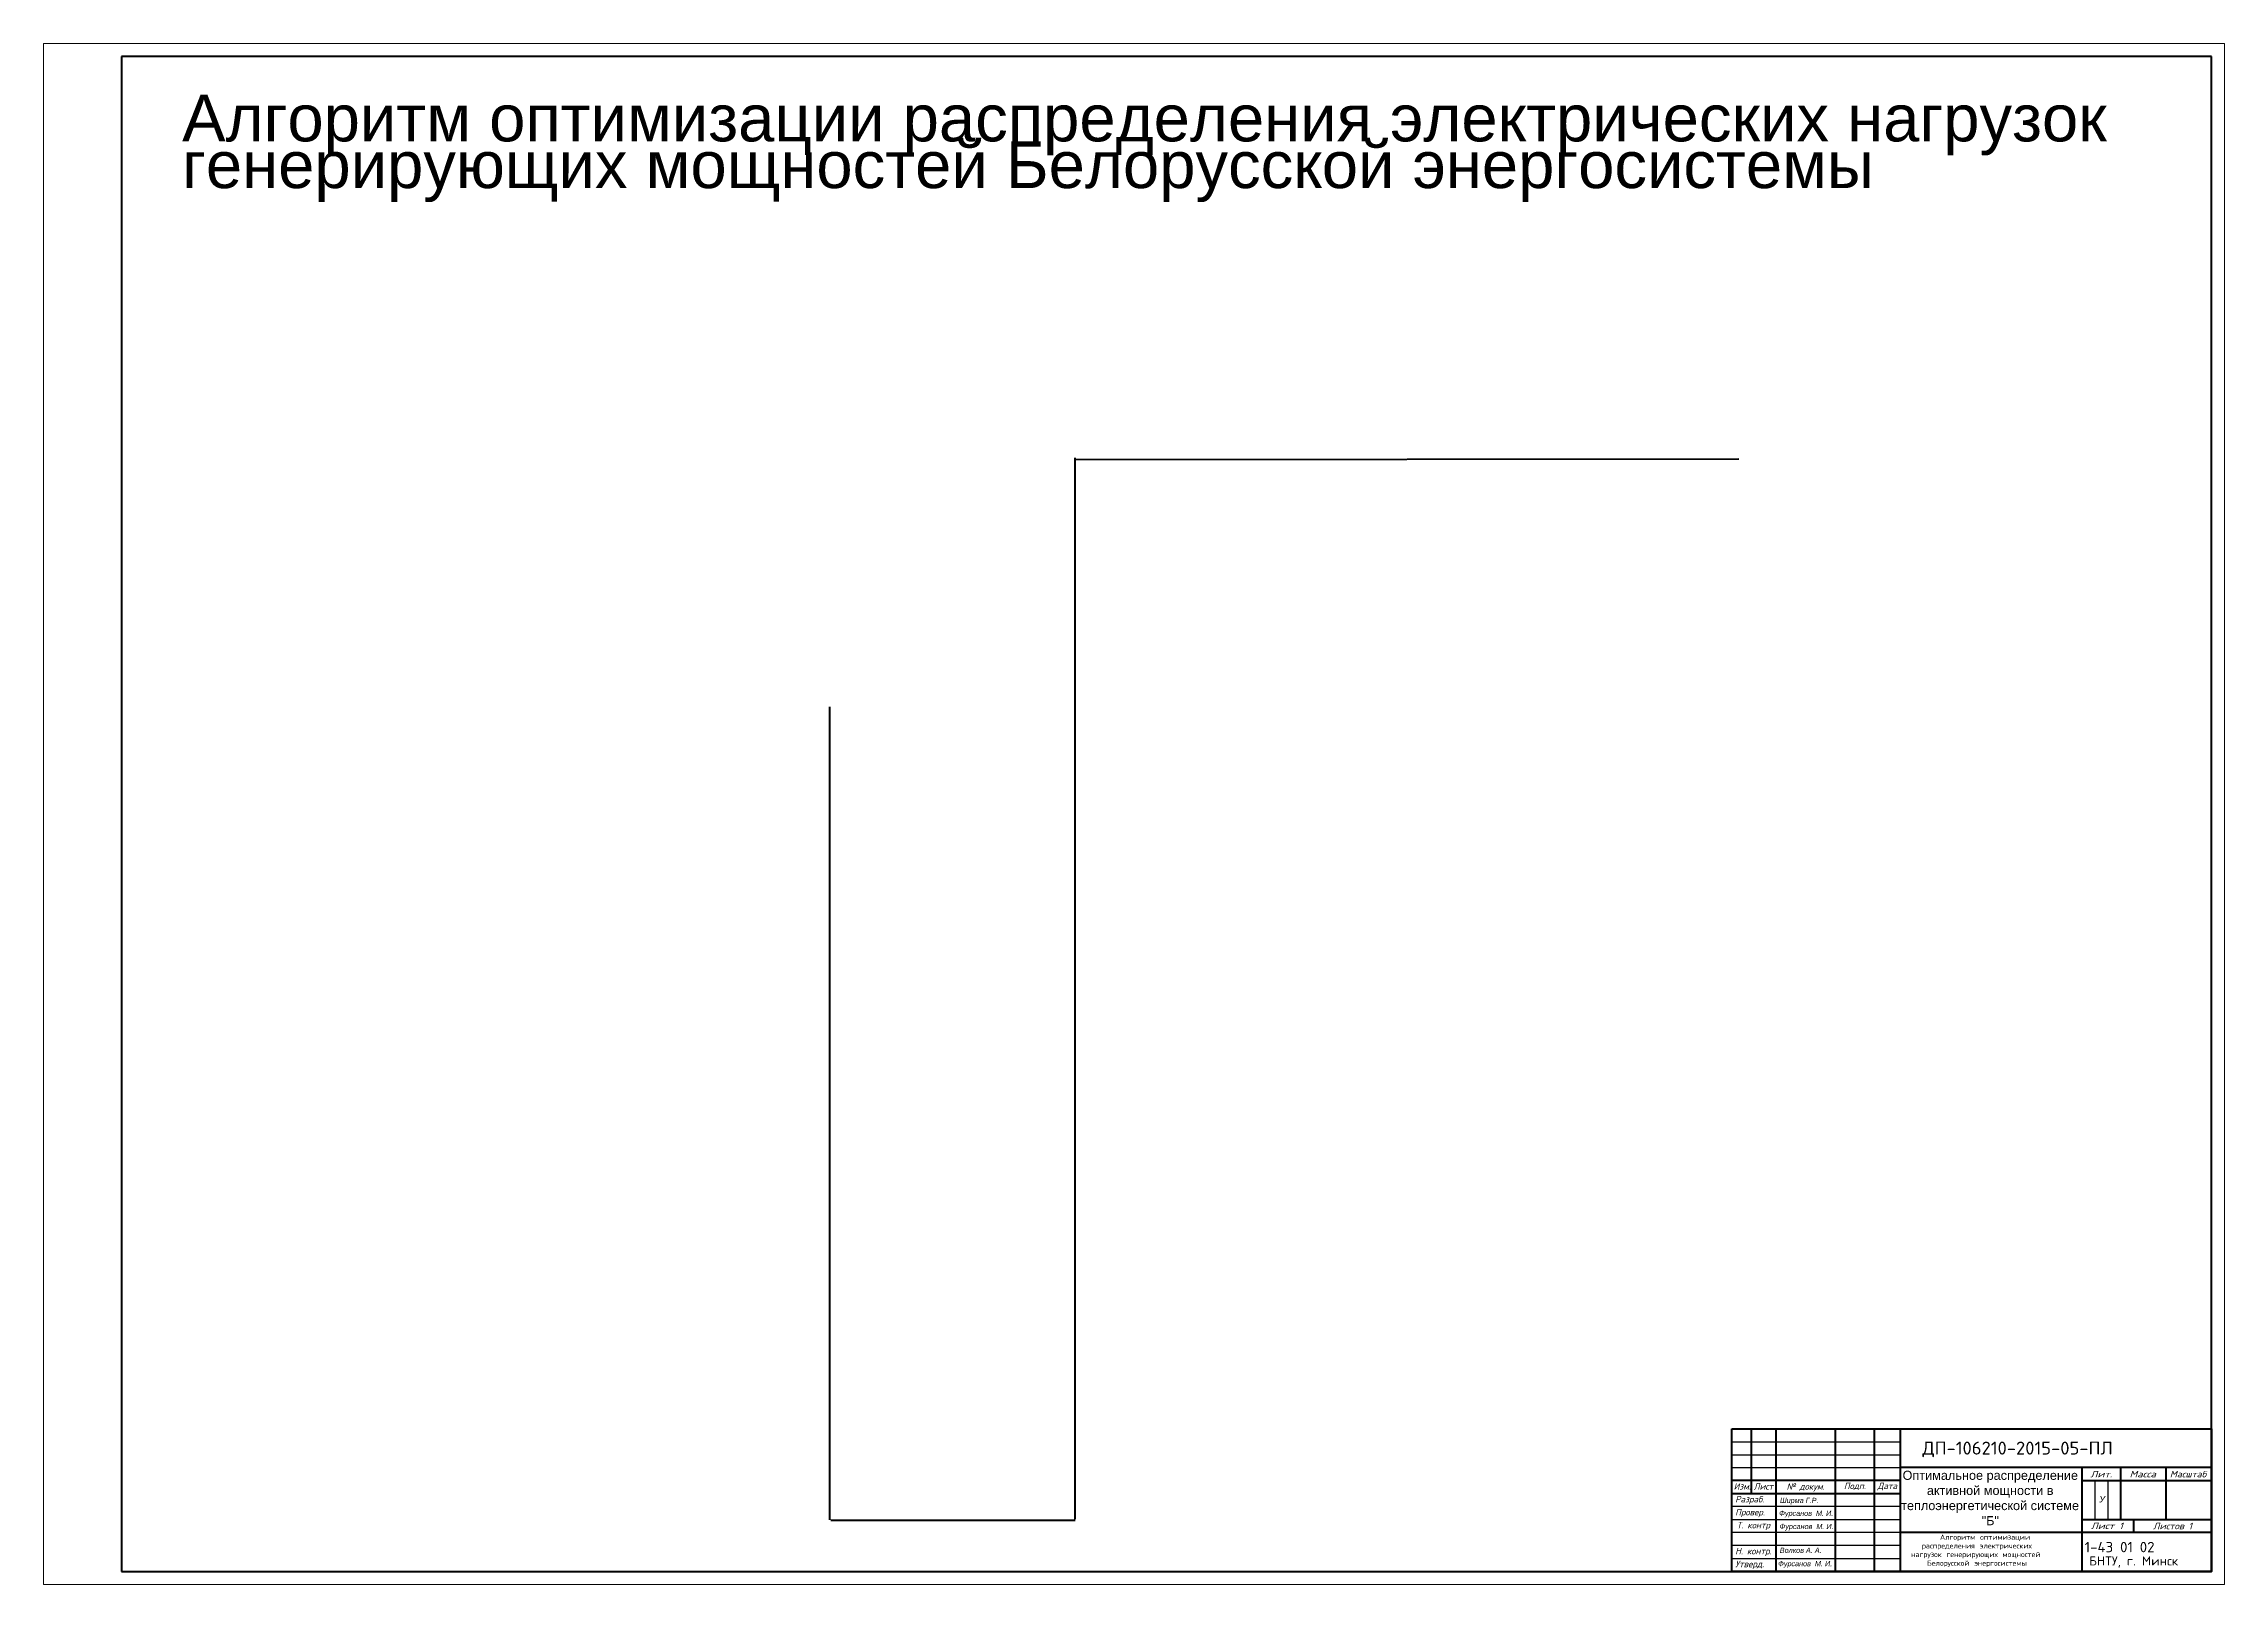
# Model space of a CAD drawing. Header units: millimetres. Extents: x 31864 to 38981, y -7739 to -6115.
# Drawn here: x 36288 to 37129, y -7736 to -7142 of the extents above; entities that cross this region are included whole.
import ezdxf

# ---------------------------------------------------------------- set-up
doc = ezdxf.new("R2010")
doc.units = ezdxf.units.MM
doc.layers.add('6', color=5, linetype='Continuous')
doc.layers.add('Рамка&Осн.надпись', color=7, linetype='Continuous')
doc.styles.get("Standard").update_dxf_attribs({"font": 'txt.shx', "height": 25})
doc.styles.add('Standart', font='txt.shx', dxfattribs={"width": 0.75, "height": 2.5})
doc.styles.add('STYLE1', font='romans.shx')

msp = doc.modelspace()

# ---------------------------------------------------------------- linework, layer by layer
at = {"lineweight": 9}
for p, q in [((37129.1, -7142.2), (36288.1, -7142.2)), ((36288.1, -7142.2), (36288.1, -7736.2)), ((37129.1, -7736.2), (37129.1, -7142.2)), ((36288.1, -7736.2), (37129.1, -7736.2))]:
    msp.add_line(p, q, dxfattribs=at)
at = {"lineweight": 100}
for p, q in [((37124.1, -7147.2), (36318.1, -7147.2)), ((37124.1, -7731.2), (37124.1, -7147.2)), ((36946.62, -7676.2), (36946.62, -7701.2)), ((37124.1, -7691.19), (37004.1, -7691.2)), ((37094.1, -7711.2), (37094.1, -7716.2)), ((37124.1, -7716.2), (37004.1, -7716.2)), ((36318.1, -7731.23), (37124.1, -7731.2))]:
    msp.add_line(p, q, dxfattribs=at)
at = {"lineweight": 100, "ltscale": 0.3}
msp.add_line((36318.1, -7147.2), (36318.1, -7731.23), dxfattribs=at)
at = {"lineweight": 30}
for p, q in [((36939.1, -7691.2), (37004.1, -7691.2)), ((37079.1, -7696.19), (37079.1, -7711.2)), ((37084.1, -7696.19), (37084.1, -7711.2)), ((37004.1, -7716.2), (36939.1, -7716.2))]:
    msp.add_line(p, q, dxfattribs=at)
msp.add_line((37079.11, -7696.19), (37084.23, -7696.19))
at = {"lineweight": 100}
for points in [[(36939.1, -7676.2), (37124.1, -7676.2), (37124.1, -7731.2), (36939.1, -7731.2), (36939.1, -7676.2)], [(36956.1, -7676.2), (36956.1, -7731.2)], [(36979.1, -7731.2), (36979.1, -7676.2)], [(36994.1, -7676.2), (36994.1, -7731.2)], [(37004.1, -7676.2), (37004.1, -7731.2)], [(37074.1, -7691.2), (37074.1, -7731.2)], [(37089.1, -7691.2), (37089.1, -7711.2)], [(37106.6, -7711.2), (37106.6, -7691.2)], [(37004.1, -7696.2), (36939.1, -7696.2)], [(36939.1, -7701.2), (37004.12, -7701.2)], [(37074.1, -7696.19), (37124.1, -7696.19)], [(37074.1, -7711.2), (37124.1, -7711.2)]]:
    msp.add_lwpolyline(points, dxfattribs=at)
at = {"lineweight": 30}
for points in [[(36939.1, -7681.2), (37004.1, -7681.2)], [(36939.1, -7686.2), (37004.1, -7686.2)], [(37004.1, -7706.2), (36939.1, -7706.2)], [(36939.1, -7711.2), (37004.1, -7711.2)], [(37004.1, -7721.2), (36939.1, -7721.2), (36939.1, -7726.2), (37004.1, -7726.2)]]:
    msp.add_lwpolyline(points, dxfattribs=at)
at = {"layer": 'Рамка&Осн.надпись', "lineweight": 60}
for p, q in [((36685.87, -7302.48), (36941.82, -7302.22)), ((36685.94, -7711.02), (36685.9, -7301.87)), ((36591.29, -7711.34), (36591.26, -7397.9)), ((36591.74, -7711.42), (36685.88, -7711.42))]:
    msp.add_line(p, q, dxfattribs=at)

# ---------------------------------------------------------------- texts
at = {"insert": (36341.51, -7161.88), "char_height": 18, "attachment_point": 1, "line_spacing_factor": 0.6, "style": 'Standart'}
msp.add_mtext_dynamic_manual_height_columns('{\\fArial|b0|i0|c204|p34;\\W1;Алгоритм оптимизации распределения электрических нагрузок генерирующих мощностей Белорусской энергосистемы\\H2.5x; }', width=759.769, gutter_width=170.2, heights=[77.68], dxfattribs=at)
at = {"style": 'Standart'}
for s, width, heights, insert, char_height, attachment_point in [('\\pi0.49831;{\\fArial|b0|i0|c204|p34;\\W1;Оптимальное распределение \\P\\pi9.8798;активной мощности в \\P\\pi-0.044839;теплоэнергетической системе \\P\\pi30.998;"Б"}', 68.2224, [22.93], (37004.5, -7713.4), 3.5, 7), ('\\pi11.203;{\\W1;Алгоритм оптимизации \\P\\pi4.2027;распределения электрических \\P\\pi0.036078;нагрузок генерирующих мощностей \\P\\pi6.2027;Белорусской энергосистемы}', 61.4055, [0], (37008.23, -7716.99), 2, 1)]:
    msp.add_mtext_dynamic_manual_height_columns(s, width=width, gutter_width=12.5, heights=heights, dxfattribs=dict(at, insert=insert, char_height=char_height, attachment_point=attachment_point))
at = {"color": 7, "linetype": 'Continuous', "char_height": 2.5}
for s, insert, width, attachment_point in [('{\\fISOCPEUR|b0|i1|c204|p34;\\W1.2;Лит.}', (37081.6, -7693.7), 15, 5), ('{\\fISOCPEUR|b0|i1|c204|p34;\\W1.2;Масса}', (37097.6, -7693.7), 17, 5), ('{\\fISOCPEUR|b0|i1|c204|p34;\\W1.1;Масштаб}', (37115.1, -7693.7), 18, 5), ('{\\fISOCPEUR|b0|i1|c204|p34;Изм.}', (36939.86, -7698.42), 6.6191, 4), ('{\\fISOCPEUR|b0|i1|c204|p34;Разраб.}', (36940.44, -7703.7), 16.6191, 4), ('{\\fISOCPEUR|b0|i1|c204|p34;Лист}', (36951.33, -7698.42), 10, 5), ('{\\fISOCPEUR|b0|i1|c204|p34;№ докум\\fISOCPEUR|b0|i1|c0|p34;.}', (36967.6, -7698.79), 23, 5), ('{\\fISOCPEUR|b0|i1|c204|p34;Подп.}', (36986.6, -7698.42), 15, 5), ('{\\fISOCPEUR|b0|i1|c204|p34;Дата}', (36999.1, -7698.49), 10, 5), ('{\\fArial|b0|i1|c204|p34;У}', (37080.85, -7702.1), 16.4217, 1), ('{\\fISOCPEUR|b0|i1|c204|p34;Провер.}', (36940.44, -7708.7), 16.6191, 4), ('{\\fISOCPEUR|b0|i1|c204|p34;Т. контр}', (36941.04, -7713.7), 16.0186, 4), ('{\\fISOCPEUR|b0|i1|c204|p34;\\W1.2;Лист 1\\W1;  }', (37083.77, -7713.65), 20, 5), ('{\\fISOCPEUR|b0|i1|c204|p34;\\W1.1;Листов 1    }', (37109.1, -7713.7), 30, 5), ('{\\fISOCPEUR|b0|i1|c204|p34;Утверд.}', (36940.44, -7728.7), 16.6191, 4), ('{\\fISOCPEUR|b0|i1|c204|p34;Н. контр.}', (36940.44, -7723.7), 16.6191, 4)]:
    msp.add_mtext(s, dxfattribs=dict(at, insert=insert, width=width, attachment_point=attachment_point))
at = {"linetype": 'Continuous', "char_height": 2, "attachment_point": 1}
for s, insert, width in [('{\\fArial|b0|i1|c204|p34;Ширма Г.Р.}', (36957.73, -7702.83), 19.7662), ('{\\fArial|b0|i1|c204|p34;Фурсанов  М. И.}', (36957.39, -7707.79), 23.7688), ('{\\fArial|b0|i1|c204|p34;Фурсанов  М. И.}', (36957.53, -7712.87), 23.7688), ('{\\fArial|b0|i1|c204|p34;Фурсанов  М. И.}', (36956.98, -7727.21), 23.7688), ('{\\fArial|b0|i1|c204|p34;Волков А. А.}', (36957.65, -7722.05), 23.7688)]:
    msp.add_mtext(s, dxfattribs=dict(at, insert=insert, width=width))
at = {"layer": '6', "color": 0, "style": 'STYLE1'}
for s, height, p in [('ДП-106210-2015-05-ПЛ', 5, (37012.65, -7686.16)), ('  1-43 01 02', 4, (37069.92, -7723.82)), ('БНТУ, г. Минск', 3.5, (37076.93, -7728.92))]:
    msp.add_text(s, height=height, dxfattribs=at).set_placement(p)

doc.saveas('drawing.dxf')
